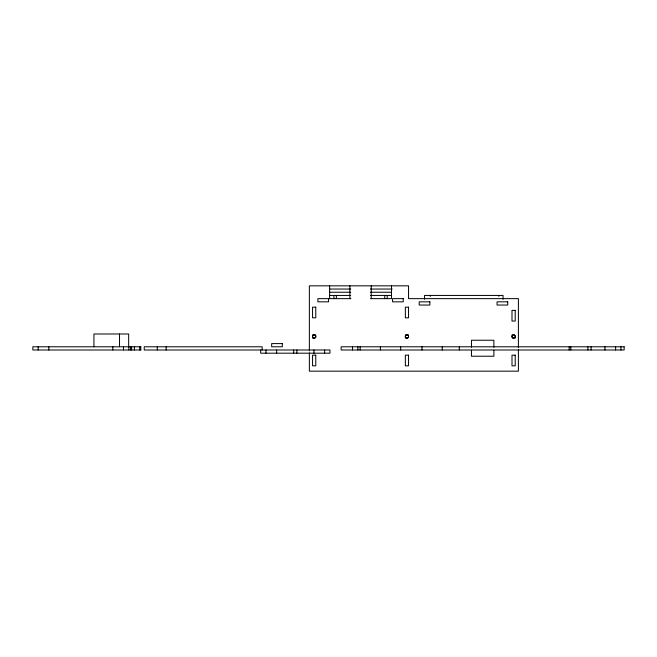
<?xml version="1.0" encoding="UTF-8"?>
<svg xmlns="http://www.w3.org/2000/svg" width="657" height="657" viewBox="0 0 657 657"><rect width="100%" height="100%" fill="white"/><g stroke="black" fill="none" stroke-linecap="round" stroke-linejoin="round"><path stroke-width="0.99" d="M329.625 289.039L350.69 289.039M370.425 289.039L392.213 289.039M329.625 292.242L350.69 292.242M370.425 292.242L391.482 292.242M329.625 295.436L350.69 295.436M370.425 295.436L391.482 295.436M329.576 298.639L350.904 298.639M370.638 298.639L391.539 298.639L391.482 285.836M315.762 334.898L312.56 334.898L312.56 338.1M405.353 334.898L408.547 334.898M512 334.898L514.398 334.898M313.364 338.1L314.966 338.1M406.149 338.1L407.751 338.1M512.805 338.1L514.398 338.1M140.869 346.789L32.85 346.789L32.85 349.992L140.869 349.992M620.947 346.789L620.947 349.992M615.617 346.789L615.617 349.992M604.949 346.789L604.949 349.992M591.086 346.789L591.086 349.992M587.892 346.789L587.892 349.992M570.826 346.789L570.826 349.992M569.167 346.789L569.167 349.992M518.398 347.668L518.398 298.639L408.547 298.639L408.547 285.836L309.365 285.836L309.365 350.846M518.398 349.713L518.398 371.164L309.365 371.164L309.365 352.875M515.203 335.702L515.203 338.1M512 335.702L512 337.296M503.04 299.28L503.04 295.436L424.545 295.436L424.545 299.28M498.852 295.436L498.852 296.397M493.875 347.274L493.875 340.236L471.471 340.236L471.471 347.274M493.875 350.23L493.875 356.225L471.471 356.225L471.471 350.23M459.317 346.789L459.317 349.992M442.251 346.789L442.251 349.992M430.228 295.436L430.228 296.397M421.991 346.789L421.991 349.992M408.547 335.702L408.547 337.296M405.353 335.702L405.353 338.1M400.655 346.789L400.655 349.992M387.219 295.436L387.219 298.639M384.756 295.436L384.756 298.639M380.395 346.789L380.395 349.992M371.221 285.836L371.221 298.639M360.135 346.789L360.135 349.992M357.851 346.789L357.851 349.992M352.522 346.789L352.522 349.992M349.894 285.836L349.894 298.639M336.359 295.436L336.359 298.639M333.896 295.436L333.896 298.639M329.625 285.836L329.625 298.639M324.632 349.992L324.632 353.187M315.762 335.702L315.762 337.296M313.964 349.992L313.964 353.187M296.898 349.992L296.898 353.187M293.704 349.992L293.704 353.187M276.638 349.992L276.638 353.187M265.97 349.992L265.97 353.187M262.159 349.992L262.159 346.789L144.228 346.789L144.228 349.992L329.962 349.992L329.962 353.187L260.64 353.187L260.64 349.992M166.172 346.789L166.172 349.992M157.294 346.789L157.294 349.992M140.779 346.789L140.779 349.992M139.711 346.789L139.711 349.992M134.381 346.789L134.381 349.992M131.63 346.789L131.63 349.992M130.571 346.789L130.571 349.992M128.838 346.789L128.838 349.992M128.665 346.789L128.665 333.994L93.926 333.994L93.926 346.789M123.508 346.789L123.508 349.992M119.525 333.994L119.525 346.789M112.84 346.789L112.84 349.992M48.848 346.789L48.848 349.992M38.18 346.789L38.18 349.992M328.557 298.639L317.898 298.639L317.898 301.834L328.557 301.834L328.557 298.639M403.217 298.639L392.549 298.639L392.549 301.834L403.217 301.834L403.217 298.639M429.883 301.834L419.215 301.834L419.215 305.037L429.883 305.037L429.883 301.834M507.738 301.834L497.07 301.834L497.07 305.037L507.738 305.037L507.738 301.834M315.762 307.172L312.56 307.172L312.56 317.832L315.762 317.832L315.762 307.172M408.547 307.172L405.353 307.172L405.353 317.832L408.547 317.832L408.547 307.172M515.203 310.367L512 310.367L512 321.035L515.203 321.035L515.203 310.367M282.329 343.595L271.661 343.595L271.661 346.789L282.329 346.789L282.329 343.595M624.15 346.789L341.147 346.789L341.147 349.992L624.15 349.992L624.15 346.789M315.762 355.166L312.56 355.166L312.56 365.826L315.762 365.826L315.762 355.166M408.547 355.166L405.353 355.166L405.353 365.826L408.547 365.826L408.547 355.166M515.203 355.166L512 355.166L512 365.826L515.203 365.826L515.203 355.166M512.805 337.887A1.601 1.601 0 0 0 515.203 336.499A1.601 1.601 0 0 0 512.805 335.111A1.601 1.601 0 0 0 512.805 337.887M313.364 337.887A1.601 1.601 0 0 0 315.762 336.499A1.601 1.601 0 0 0 313.364 335.111A1.601 1.601 0 0 0 313.364 337.887M406.149 337.887A1.601 1.601 0 0 0 408.547 336.499A1.601 1.601 0 0 0 406.149 335.111A1.601 1.601 0 0 0 406.149 337.887"/></g></svg>
